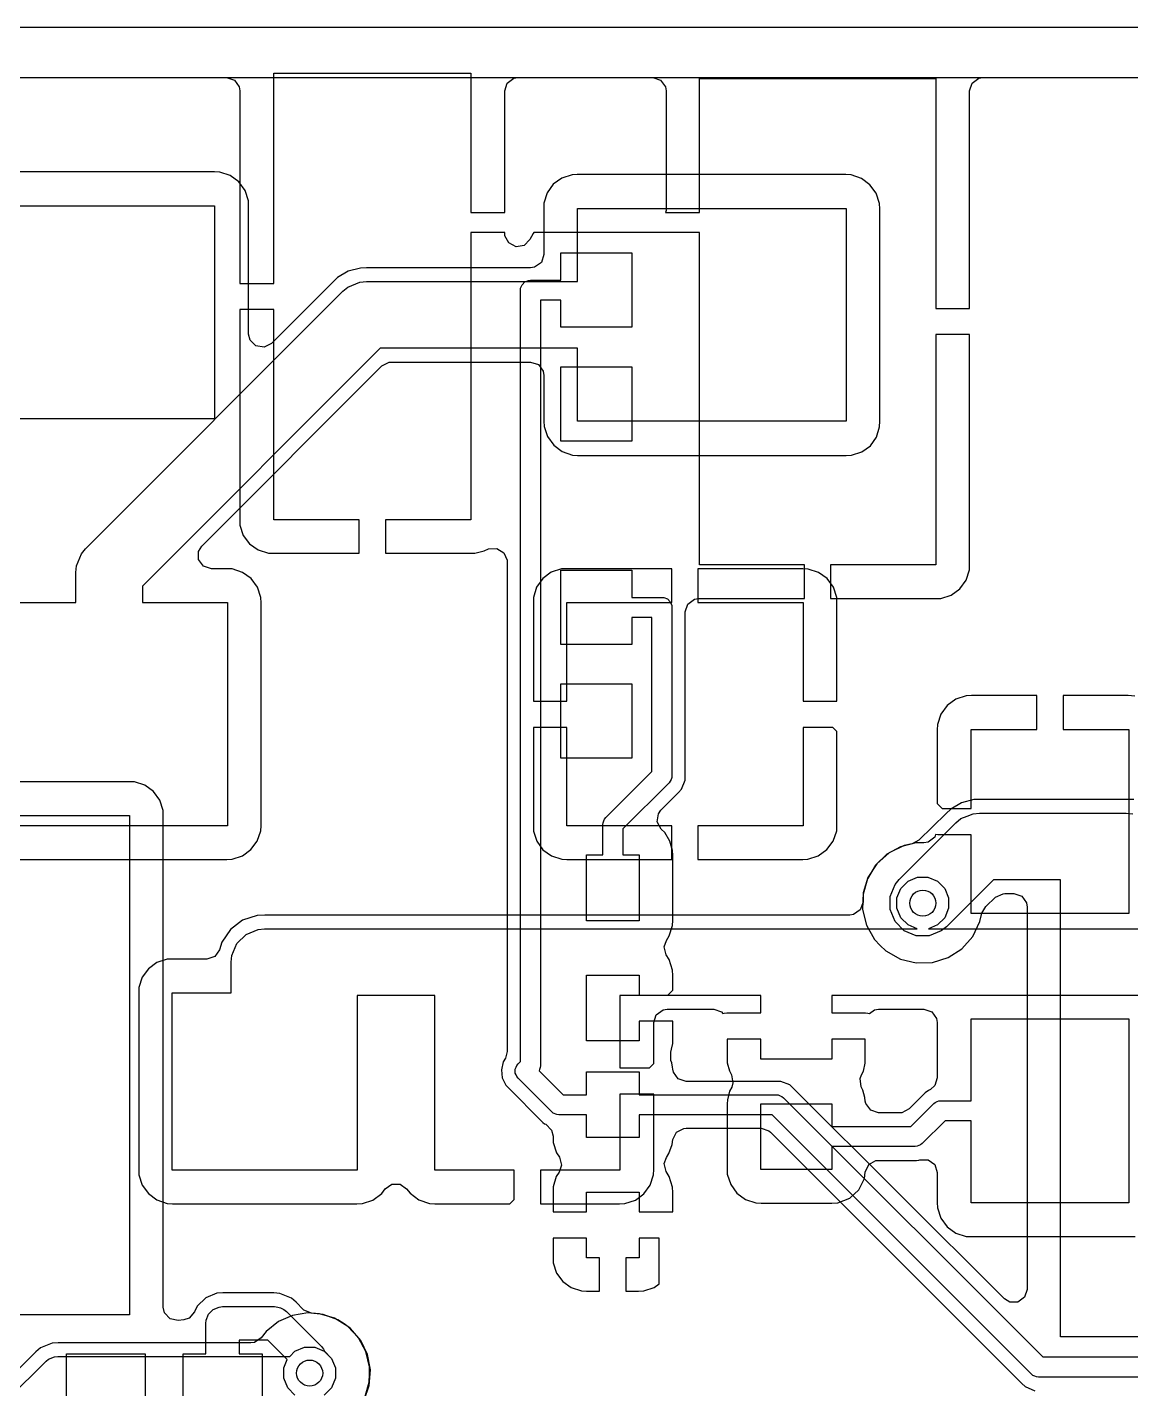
# Model space of a CAD drawing. Header units: inches. Extents: x 3.98 to 8.37, y -7.42 to -0.85.
# Drawn here: x 5.45 to 6.679, y -2.36 to -0.845 of the extents above; entities that cross this region are included whole.
import ezdxf

# ---------------------------------------------------------------- set-up
doc = ezdxf.new("R2010")
doc.units = ezdxf.units.IN
doc.header["$MEASUREMENT"] = 0
for name, color, linetype, true_color in [('Bottom Layer', 153, 'CONTINUOUS', 0x4d7fc4), ('Multi-Layer', 254, 'CONTINUOUS', 0xd0d2cd), ('Top Layer', 13, 'CONTINUOUS', 0xc83434)]:
    doc.layers.add(name, color=color, linetype=linetype, true_color=true_color)

msp = doc.modelspace()

# ---------------------------------------------------------------- linework, layer by layer
at = {"layer": 'Bottom Layer', "linetype": 'CONTINUOUS'}
for p, q in [((4.0542, -0.9013), (8.2989, -0.9013)), ((5.6589, -1.0063), (5.3605, -1.0063)), ((5.6648, -1.0065), (5.6589, -1.0063)), ((5.6763, -1.0103), (5.6648, -1.0065)), ((5.6859, -1.0172), (5.6763, -1.0103)), ((6.0453, -1.0131), (6.0359, -1.02)), ((6.0568, -1.0094), (6.0453, -1.0131)), ((6.0627, -1.0092), (6.0568, -1.0094)), ((6.3617, -1.0092), (6.0627, -1.0092)), ((6.3674, -1.0096), (6.3617, -1.0092)), ((6.3788, -1.0135), (6.3674, -1.0096)), ((6.3883, -1.0205), (6.3788, -1.0135)), ((5.6929, -1.0268), (5.6859, -1.0172)), ((5.6967, -1.0384), (5.6929, -1.0268)), ((6.0291, -1.0296), (6.0256, -1.041)), ((6.0359, -1.02), (6.0291, -1.0296)), ((6.3952, -1.0301), (6.3883, -1.0205)), ((5.36, -1.0441), (5.6591, -1.0441)), ((5.6591, -1.0441), (5.6591, -1.2809)), ((5.6969, -1.0443), (5.6967, -1.0384)), ((5.6969, -1.1866), (5.6969, -1.0443)), ((6.0256, -1.041), (6.0255, -1.0471)), ((6.3989, -1.0415), (6.3952, -1.0301)), ((6.3992, -1.0473), (6.3989, -1.0415)), ((6.0255, -1.0471), (6.0255, -1.0982)), ((6.0628, -1.1283), (6.0628, -1.0469)), ((6.0628, -1.0469), (6.3619, -1.0469)), ((6.3619, -1.0469), (6.3619, -1.2837)), ((6.3992, -1.2837), (6.3992, -1.0473)), ((6.0255, -1.0982), (6.0227, -1.1069)), ((5.8078, -1.1168), (5.7958, -1.1238)), ((5.8213, -1.1132), (5.8078, -1.1168)), ((5.8282, -1.113), (5.8213, -1.1132)), ((6.0106, -1.113), (5.8282, -1.113)), ((6.0152, -1.1123), (6.0106, -1.113)), ((6.0227, -1.1069), (6.0152, -1.1123)), ((5.7908, -1.1285), (5.7222, -1.1971)), ((5.7958, -1.1238), (5.7908, -1.1285)), ((5.8017, -1.1391), (5.8073, -1.1345)), ((5.8073, -1.1345), (5.8207, -1.129)), ((5.8207, -1.129), (5.8279, -1.1283)), ((5.8279, -1.1283), (6.0628, -1.1283)), ((5.5154, -1.4254), (5.8017, -1.1391)), ((5.6985, -1.1933), (5.6969, -1.1866)), ((5.705, -1.1998), (5.6985, -1.1933)), ((5.8433, -1.2025), (5.5788, -1.467)), ((5.7141, -1.2013), (5.705, -1.1998)), ((5.7222, -1.1971), (5.7141, -1.2013)), ((6.0628, -1.2025), (5.8433, -1.2025)), ((6.0628, -1.2837), (6.0628, -1.2025)), ((5.645, -1.4224), (5.8452, -1.2221)), ((5.8452, -1.2221), (5.8534, -1.218)), ((5.8534, -1.218), (5.8557, -1.2178)), ((5.8557, -1.2178), (6.0106, -1.2178)), ((6.0106, -1.2178), (6.0194, -1.2206)), ((6.0194, -1.2206), (6.0248, -1.228)), ((6.0248, -1.228), (6.0255, -1.2326)), ((6.0255, -1.2326), (6.0255, -1.2834)), ((5.6591, -1.2809), (5.36, -1.2809)), ((6.0255, -1.2834), (6.0258, -1.2893)), ((6.3619, -1.2837), (6.0628, -1.2837)), ((6.3991, -1.2897), (6.3992, -1.2837)), ((6.0258, -1.2893), (6.0295, -1.3007)), ((6.0295, -1.3007), (6.0364, -1.3103)), ((6.3888, -1.3108), (6.3956, -1.3012)), ((6.3956, -1.3012), (6.3991, -1.2897)), ((6.0364, -1.3103), (6.0459, -1.3173)), ((6.0459, -1.3173), (6.0573, -1.3212)), ((6.3793, -1.3177), (6.3888, -1.3108)), ((6.0573, -1.3212), (6.063, -1.3216)), ((6.063, -1.3216), (6.362, -1.3216)), ((6.362, -1.3216), (6.3679, -1.3214)), ((6.3679, -1.3214), (6.3793, -1.3177)), ((5.6413, -1.4283), (5.645, -1.4224)), ((5.5053, -1.4444), (5.5108, -1.431)), ((5.5108, -1.431), (5.5154, -1.4254)), ((5.5108, -1.431), (5.5108, -1.431)), ((5.6413, -1.4375), (5.6413, -1.4283)), ((5.6467, -1.4449), (5.6413, -1.4375)), ((5.5045, -1.4517), (5.5053, -1.4444)), ((5.5045, -1.4852), (5.5045, -1.4517)), ((5.6555, -1.4477), (5.6467, -1.4449)), ((5.6727, -1.4477), (5.6555, -1.4477)), ((5.6787, -1.4479), (5.6727, -1.4477)), ((5.6902, -1.4517), (5.6787, -1.4479)), ((5.6998, -1.4587), (5.6902, -1.4517)), ((6.0337, -1.4516), (6.0242, -1.4585)), ((6.0451, -1.4479), (6.0337, -1.4516)), ((6.051, -1.4477), (6.0451, -1.4479)), ((6.1678, -1.4477), (6.051, -1.4477)), ((6.1678, -1.4852), (6.1678, -1.4477)), ((6.3136, -1.4477), (6.197, -1.4477)), ((6.197, -1.4477), (6.197, -1.4852)), ((6.3196, -1.448), (6.3136, -1.4477)), ((6.3311, -1.4517), (6.3196, -1.448)), ((6.3407, -1.4587), (6.3311, -1.4517)), ((5.5788, -1.467), (5.5788, -1.4852)), ((5.7068, -1.4683), (5.6998, -1.4587)), ((5.7106, -1.4798), (5.7068, -1.4683)), ((6.0174, -1.4681), (6.0139, -1.4795)), ((6.0242, -1.4585), (6.0174, -1.4681)), ((6.3477, -1.4683), (6.3407, -1.4587)), ((6.3515, -1.4798), (6.3477, -1.4683)), ((5.7108, -1.4856), (5.7106, -1.4798)), ((6.0139, -1.4795), (6.0138, -1.4856)), ((6.3517, -1.4858), (6.3515, -1.4798)), ((5.4102, -1.4852), (5.5045, -1.4852)), ((5.5788, -1.4852), (5.6733, -1.4852)), ((5.6733, -1.4852), (5.6733, -1.7337)), ((5.7108, -1.4858), (5.7108, -1.4856)), ((5.7108, -1.7335), (5.7108, -1.4858)), ((6.0138, -1.4856), (6.0138, -1.5951)), ((6.0511, -1.5951), (6.0511, -1.4852)), ((6.0511, -1.4852), (6.1678, -1.4852)), ((6.197, -1.4852), (6.3142, -1.4852)), ((6.3142, -1.4852), (6.3142, -1.5951)), ((6.3517, -1.5951), (6.3517, -1.4858)), ((6.4954, -1.589), (6.4838, -1.5928)), ((6.5013, -1.5888), (6.4954, -1.589)), ((6.5742, -1.5888), (6.5013, -1.5888)), ((6.5741, -1.5893), (6.5742, -1.5888)), ((6.5741, -1.6266), (6.5741, -1.5893)), ((6.6758, -1.5888), (6.6033, -1.5888)), ((6.6033, -1.5888), (6.6033, -1.5893)), ((6.6033, -1.5893), (6.6033, -1.6266)), ((6.683, -1.5893), (6.6758, -1.5888)), ((6.0138, -1.5951), (6.0511, -1.5951)), ((6.3142, -1.5951), (6.3517, -1.5951)), ((6.4742, -1.5997), (6.4672, -1.6093)), ((6.4838, -1.5928), (6.4742, -1.5997)), ((6.4672, -1.6093), (6.4635, -1.6209)), ((6.0511, -1.6243), (6.0138, -1.6243)), ((6.0138, -1.6243), (6.0138, -1.7337)), ((6.0511, -1.7337), (6.0511, -1.6243)), ((6.3472, -1.6243), (6.3142, -1.6243)), ((6.3142, -1.6243), (6.3142, -1.7337)), ((6.3517, -1.6288), (6.3472, -1.6243)), ((6.3517, -1.7335), (6.3517, -1.6288)), ((6.4635, -1.6209), (6.4633, -1.6268)), ((6.4633, -1.6268), (6.4633, -1.7089)), ((6.501, -1.7142), (6.501, -1.6266)), ((6.501, -1.6266), (6.5741, -1.6266)), ((6.6033, -1.6266), (6.6764, -1.6266)), ((6.6764, -1.6266), (6.6764, -1.8312)), ((6.4633, -1.7089), (6.4686, -1.7142)), ((6.4686, -1.7142), (6.501, -1.7142)), ((5.6733, -1.7337), (5.4102, -1.7337)), ((5.7065, -1.7506), (5.7104, -1.7392)), ((5.7104, -1.7392), (5.7108, -1.7337)), ((5.7108, -1.7337), (5.7108, -1.7335)), ((6.0138, -1.7337), (6.014, -1.7395)), ((6.014, -1.7395), (6.0177, -1.7508)), ((6.1678, -1.7337), (6.0511, -1.7337)), ((6.1678, -1.771), (6.1678, -1.7337)), ((6.3142, -1.7337), (6.197, -1.7337)), ((6.197, -1.7337), (6.197, -1.771)), ((6.3474, -1.7506), (6.3514, -1.7392)), ((6.3514, -1.7392), (6.3517, -1.7335)), ((5.6995, -1.7601), (5.7065, -1.7506)), ((6.0177, -1.7508), (6.0245, -1.7603)), ((6.3404, -1.7601), (6.3474, -1.7506)), ((6.4395, -1.7525), (6.4223, -1.7568)), ((6.4485, -1.7525), (6.4395, -1.7525)), ((6.453, -1.7518), (6.4485, -1.7525)), ((6.4604, -1.7464), (6.453, -1.7518)), ((6.4614, -1.7432), (6.4604, -1.7464)), ((6.4638, -1.7435), (6.4614, -1.7432)), ((6.501, -1.7435), (6.4638, -1.7435)), ((6.501, -1.8312), (6.501, -1.7435)), ((5.4099, -1.771), (5.6727, -1.771)), ((5.6727, -1.771), (5.6785, -1.7707)), ((5.6785, -1.7707), (5.6899, -1.767)), ((5.6899, -1.767), (5.6995, -1.7601)), ((6.0245, -1.7603), (6.034, -1.7671)), ((6.034, -1.7671), (6.0453, -1.7708)), ((6.0453, -1.7708), (6.0511, -1.771)), ((6.0511, -1.771), (6.1678, -1.771)), ((6.197, -1.771), (6.3136, -1.771)), ((6.3136, -1.771), (6.3194, -1.7707)), ((6.3194, -1.7707), (6.3309, -1.767)), ((6.3309, -1.767), (6.3404, -1.7601)), ((6.4071, -1.7652), (6.3945, -1.7774)), ((6.4223, -1.7568), (6.4071, -1.7652)), ((6.3945, -1.7774), (6.3857, -1.7925)), ((6.3857, -1.7925), (6.381, -1.8096)), ((6.4228, -1.8033), (6.4309, -1.7952)), ((6.4309, -1.7952), (6.4414, -1.7908)), ((6.4414, -1.7908), (6.4529, -1.7908)), ((6.4529, -1.7908), (6.4635, -1.7952)), ((6.4635, -1.7952), (6.4716, -1.8033)), ((6.381, -1.8096), (6.3807, -1.8185)), ((6.4184, -1.8138), (6.4228, -1.8033)), ((6.4184, -1.8253), (6.4184, -1.8138)), ((6.4716, -1.8033), (6.4759, -1.8138)), ((6.4759, -1.8138), (6.4759, -1.8253)), ((6.3699, -1.8323), (6.3658, -1.8329)), ((6.3775, -1.8272), (6.3699, -1.8323)), ((6.3807, -1.8185), (6.3775, -1.8272)), ((6.4228, -1.8359), (6.4184, -1.8253)), ((6.4759, -1.8253), (6.4716, -1.8359)), ((6.6764, -1.8312), (6.501, -1.8312)), ((5.6901, -1.8386), (5.6767, -1.8488)), ((5.7064, -1.8332), (5.6901, -1.8386)), ((5.7149, -1.8329), (5.7064, -1.8332)), ((6.3658, -1.8329), (5.7149, -1.8329)), ((6.4309, -1.8439), (6.4228, -1.8359)), ((6.4409, -1.8481), (6.4309, -1.8439)), ((6.4635, -1.8439), (6.4534, -1.8481)), ((6.4716, -1.8359), (6.4635, -1.8439)), ((5.6767, -1.8488), (5.6671, -1.8631)), ((5.6838, -1.8646), (5.694, -1.8544)), ((5.694, -1.8544), (5.7074, -1.8488)), ((5.7074, -1.8488), (5.7147, -1.8481)), ((5.7147, -1.8481), (6.4409, -1.8481)), ((6.4534, -1.8481), (6.9044, -1.8481)), ((5.6645, -1.8714), (5.6592, -1.8789)), ((5.6671, -1.8631), (5.6645, -1.8714)), ((5.6782, -1.878), (5.6838, -1.8646)), ((5.5853, -1.8926), (5.5785, -1.902)), ((5.5947, -1.8857), (5.5853, -1.8926)), ((5.6061, -1.8821), (5.5947, -1.8857)), ((5.6119, -1.8818), (5.6061, -1.8821)), ((5.6503, -1.8818), (5.6119, -1.8818)), ((5.6505, -1.8818), (5.6503, -1.8818)), ((5.6592, -1.8789), (5.6505, -1.8818)), ((5.6775, -1.8853), (5.6782, -1.878)), ((5.6775, -1.9192), (5.6775, -1.8853)), ((5.5785, -1.902), (5.5748, -1.9133)), ((5.5748, -1.9133), (5.5746, -1.9192)), ((5.5746, -1.9192), (5.5746, -2.1158)), ((5.6118, -2.1165), (5.6118, -1.9192)), ((5.6118, -1.9192), (5.6775, -1.9192)), ((5.9041, -1.9224), (5.8178, -1.9224)), ((5.8178, -1.9224), (5.8178, -2.1165)), ((5.9041, -2.1165), (5.9041, -1.9224)), ((6.1102, -1.9224), (6.1102, -2.0029)), ((6.267, -1.9224), (6.1102, -1.9224)), ((6.267, -1.9415), (6.267, -1.9224)), ((6.9198, -1.9224), (6.3459, -1.9224)), ((6.3459, -1.9224), (6.3459, -1.9415)), ((6.1506, -1.9438), (6.1581, -1.9384)), ((6.1581, -1.9384), (6.1627, -1.9376)), ((6.1627, -1.9376), (6.2145, -1.9376)), ((6.2145, -1.9376), (6.2233, -1.9405)), ((6.3878, -1.9425), (6.3934, -1.9384)), ((6.3934, -1.9384), (6.398, -1.9376)), ((6.398, -1.9376), (6.4484, -1.9376)), ((6.4484, -1.9376), (6.4571, -1.9405)), ((6.1478, -1.9525), (6.1506, -1.9438)), ((6.1478, -1.9981), (6.1478, -1.9525)), ((6.2233, -1.9405), (6.2247, -1.9425)), ((6.2247, -1.9425), (6.2263, -1.9418)), ((6.2263, -1.9418), (6.2292, -1.9415)), ((6.2292, -1.9415), (6.267, -1.9415)), ((6.3459, -1.9415), (6.3834, -1.9415)), ((6.3834, -1.9415), (6.3862, -1.9418)), ((6.3862, -1.9418), (6.3878, -1.9425)), ((6.4571, -1.9405), (6.4625, -1.9479)), ((6.4625, -1.9479), (6.4633, -1.9525)), ((6.4633, -1.9525), (6.4633, -2.0139)), ((6.501, -2.0393), (6.501, -1.9482)), ((6.501, -1.9482), (6.6764, -1.9482)), ((6.6764, -1.9482), (6.6764, -2.1528)), ((6.267, -1.9708), (6.2294, -1.9708)), ((6.2294, -1.9708), (6.2294, -1.9925)), ((6.267, -1.993), (6.267, -1.9708)), ((6.3831, -1.9708), (6.3459, -1.9708)), ((6.3459, -1.9708), (6.3459, -1.993)), ((6.3831, -1.9927), (6.3831, -1.9708)), ((6.143, -2.0029), (6.1478, -1.9981)), ((6.2294, -1.9925), (6.2295, -1.9971)), ((6.2295, -1.9971), (6.2319, -2.0063)), ((6.3459, -1.993), (6.267, -1.993)), ((6.3811, -2.0066), (6.3832, -1.9975)), ((6.3831, -1.9929), (6.3831, -1.9927)), ((6.3832, -1.9975), (6.3831, -1.9929)), ((6.1102, -2.0029), (6.143, -2.0029)), ((6.2319, -2.0063), (6.2342, -2.0105)), ((6.2342, -2.0105), (6.2358, -2.0195)), ((6.3775, -2.0147), (6.3789, -2.0107)), ((6.3789, -2.0107), (6.3811, -2.0066)), ((6.4633, -2.0139), (6.4604, -2.0226)), ((6.2322, -2.0286), (6.2297, -2.0383)), ((6.2345, -2.0241), (6.2322, -2.0286)), ((6.2358, -2.0195), (6.2345, -2.0241)), ((6.3787, -2.0238), (6.3775, -2.0147)), ((6.3805, -2.0276), (6.3787, -2.0238)), ((6.3827, -2.0356), (6.3805, -2.0276)), ((6.4536, -2.028), (6.4498, -2.0307)), ((6.4556, -2.0269), (6.4536, -2.028)), ((6.4604, -2.0226), (6.4556, -2.0269)), ((6.1478, -2.0321), (6.1102, -2.0321)), ((6.1102, -2.0321), (6.1102, -2.1165)), ((6.1478, -2.1159), (6.1478, -2.0321)), ((6.2297, -2.0383), (6.2294, -2.0428)), ((6.2294, -2.0428), (6.2294, -2.1152)), ((6.267, -2.1158), (6.267, -2.0427)), ((6.267, -2.0427), (6.3459, -2.0427)), ((6.3459, -2.0427), (6.3459, -2.0679)), ((6.3832, -2.0397), (6.3827, -2.0356)), ((6.3839, -2.0426), (6.3832, -2.0397)), ((6.3892, -2.05), (6.3839, -2.0426)), ((6.4484, -2.0319), (6.4319, -2.0485)), ((6.434, -2.0679), (6.4594, -2.0426)), ((6.4498, -2.0307), (6.4484, -2.0319)), ((6.4594, -2.0426), (6.4611, -2.0412)), ((6.4611, -2.0412), (6.4631, -2.0404)), ((6.4611, -2.0412), (6.4611, -2.0412)), ((6.4611, -2.0412), (6.4611, -2.0412)), ((6.4611, -2.0412), (6.4611, -2.0412)), ((6.4631, -2.0404), (6.4651, -2.0396)), ((6.4651, -2.0396), (6.4673, -2.0393)), ((6.4651, -2.0396), (6.4651, -2.0396)), ((6.4651, -2.0396), (6.4651, -2.0396)), ((6.4651, -2.0396), (6.4651, -2.0396)), ((6.4673, -2.0393), (6.501, -2.0393)), ((6.398, -2.0528), (6.3892, -2.05)), ((6.4214, -2.0528), (6.398, -2.0528)), ((6.4237, -2.0527), (6.4214, -2.0528)), ((6.4319, -2.0485), (6.4237, -2.0527)), ((6.3459, -2.0679), (6.434, -2.0679)), ((6.4719, -2.0616), (6.4465, -2.087)), ((6.501, -2.0616), (6.4719, -2.0616)), ((6.501, -2.1528), (6.501, -2.0616)), ((6.4428, -2.0892), (6.4408, -2.09)), ((6.4448, -2.0883), (6.4428, -2.0892)), ((6.4465, -2.087), (6.4448, -2.0883)), ((6.4448, -2.0883), (6.4448, -2.0883)), ((6.4448, -2.0883), (6.4448, -2.0883)), ((6.4448, -2.0883), (6.4448, -2.0883)), ((6.4386, -2.0902), (6.3459, -2.0902)), ((6.3459, -2.0902), (6.3459, -2.1158)), ((6.4408, -2.09), (6.4386, -2.0902)), ((6.4408, -2.09), (6.4408, -2.09)), ((6.4408, -2.09), (6.4408, -2.09)), ((6.4408, -2.09), (6.4408, -2.09)), ((6.4427, -2.1054), (6.4438, -2.105)), ((6.4438, -2.105), (6.453, -2.105)), ((5.5746, -2.1158), (5.5748, -2.1217)), ((5.8178, -2.1165), (5.6118, -2.1165)), ((5.9924, -2.1165), (5.9041, -2.1165)), ((5.9924, -2.1491), (5.9924, -2.1165)), ((6.1102, -2.1165), (6.0216, -2.1165)), ((6.0216, -2.1165), (6.0216, -2.154)), ((6.1476, -2.1219), (6.1478, -2.1159)), ((6.2294, -2.1152), (6.2296, -2.1211)), ((6.3459, -2.1158), (6.267, -2.1158)), ((6.3824, -2.1259), (6.3832, -2.1188)), ((6.3832, -2.1188), (6.3871, -2.1104)), ((6.3871, -2.1104), (6.3951, -2.106)), ((6.3951, -2.106), (6.398, -2.1057)), ((6.398, -2.1057), (6.4389, -2.1057)), ((6.4389, -2.1057), (6.4391, -2.1057)), ((6.4391, -2.1057), (6.4403, -2.1057)), ((6.4403, -2.1057), (6.4427, -2.1054)), ((6.453, -2.105), (6.4604, -2.1104)), ((6.4604, -2.1104), (6.4633, -2.1191)), ((6.4633, -2.1191), (6.4633, -2.1524)), ((5.5748, -2.1217), (5.5786, -2.1331)), ((5.5786, -2.1331), (5.5855, -2.1427)), ((5.8489, -2.1373), (5.8564, -2.132)), ((5.8564, -2.132), (5.8656, -2.1321)), ((5.8656, -2.1321), (5.8727, -2.1372)), ((6.1369, -2.143), (6.1438, -2.1334)), ((6.1438, -2.1334), (6.1476, -2.1219)), ((6.2296, -2.1211), (6.2334, -2.1327)), ((6.2334, -2.1327), (6.2404, -2.1423)), ((6.3761, -2.1386), (6.3824, -2.1259)), ((5.5855, -2.1427), (5.5949, -2.1497)), ((5.5949, -2.1497), (5.6063, -2.1536)), ((5.8235, -2.1537), (5.8352, -2.1498)), ((5.8352, -2.1498), (5.8451, -2.1424)), ((5.8451, -2.1424), (5.8489, -2.1373)), ((5.8727, -2.1372), (5.8765, -2.1423)), ((5.8765, -2.1423), (5.8864, -2.1497)), ((5.8864, -2.1497), (5.8982, -2.1537)), ((5.9875, -2.154), (5.9924, -2.1491)), ((6.1157, -2.1538), (6.1273, -2.15)), ((6.1273, -2.15), (6.1369, -2.143)), ((6.2404, -2.1423), (6.2499, -2.1492)), ((6.2499, -2.1492), (6.2615, -2.153)), ((6.3528, -2.153), (6.366, -2.1479)), ((6.366, -2.1479), (6.3761, -2.1386)), ((5.6063, -2.1536), (5.6121, -2.154)), ((5.6121, -2.154), (5.8174, -2.154)), ((5.8174, -2.154), (5.8235, -2.1537)), ((5.8982, -2.1537), (5.9043, -2.154)), ((5.9043, -2.154), (5.9875, -2.154)), ((6.0216, -2.154), (6.1098, -2.154)), ((6.1098, -2.154), (6.1157, -2.1538)), ((6.2615, -2.153), (6.2674, -2.1532)), ((6.2674, -2.1532), (6.3458, -2.1532)), ((6.3458, -2.1532), (6.3528, -2.153)), ((6.4633, -2.1524), (6.4635, -2.1584)), ((6.4635, -2.1584), (6.4672, -2.1699)), ((6.6764, -2.1528), (6.501, -2.1528)), ((6.4672, -2.1699), (6.4742, -2.1795)), ((6.4742, -2.1795), (6.4838, -2.1865)), ((6.4838, -2.1865), (6.4954, -2.1903)), ((6.4954, -2.1903), (6.5013, -2.1905)), ((6.5013, -2.1905), (6.6761, -2.1905)), ((6.6761, -2.1905), (6.6834, -2.1902)), ((5.7301, -2.2851), (5.7164, -2.2961)), ((5.7458, -2.2782), (5.7301, -2.2851)), ((5.7628, -2.2754), (5.7458, -2.2782)), ((5.7799, -2.277), (5.7628, -2.2754)), ((5.7963, -2.2831), (5.7799, -2.277)), ((5.8034, -2.2877), (5.7963, -2.2831)), ((5.7164, -2.2961), (5.711, -2.303)), ((5.8104, -2.2928), (5.8034, -2.2877)), ((5.8218, -2.3061), (5.8104, -2.2928)), ((5.4652, -2.3142), (5.4602, -2.3185)), ((5.4782, -2.309), (5.4652, -2.3142)), ((5.4848, -2.3086), (5.4782, -2.309)), ((5.6993, -2.3086), (5.4848, -2.3086)), ((5.7033, -2.3081), (5.6993, -2.3086)), ((5.711, -2.303), (5.7033, -2.3081)), ((5.7485, -2.3179), (5.7591, -2.3135)), ((5.7591, -2.3135), (5.7705, -2.3135)), ((5.7705, -2.3135), (5.7811, -2.3179)), ((5.8293, -2.3217), (5.8218, -2.3061)), ((5.4294, -2.3711), (5.4714, -2.3292)), ((5.4602, -2.3185), (5.4379, -2.3408)), ((5.4714, -2.3292), (5.4742, -2.3269)), ((5.4742, -2.3269), (5.4809, -2.3241)), ((5.4742, -2.3269), (5.4742, -2.3269)), ((5.4809, -2.3241), (5.4845, -2.3237)), ((5.4845, -2.3237), (5.7427, -2.3237)), ((5.7427, -2.3237), (5.7485, -2.3179)), ((5.7811, -2.3179), (5.7892, -2.326)), ((5.7892, -2.326), (5.7936, -2.3366)), ((5.8326, -2.3387), (5.8293, -2.3217)), ((5.7936, -2.3366), (5.7936, -2.348)), ((5.8312, -2.356), (5.8326, -2.3387)), ((5.7892, -2.3586), (5.7811, -2.3667)), ((5.7936, -2.348), (5.7892, -2.3586)), ((5.8254, -2.3725), (5.8312, -2.356))]:
    msp.add_line(p, q, dxfattribs=at)
at = {"layer": 'Bottom Layer'}
for centre in [(6.4472, -1.8196), (5.7648, -2.3423)]:
    msp.add_circle(centre, 0.0145, dxfattribs=at)
at = {"layer": 'Multi-Layer', "linetype": 'CONTINUOUS'}
msp.add_line((3.9839, -0.8454), (8.3692, -0.8454), dxfattribs=at)
at = {"layer": 'Top Layer', "linetype": 'CONTINUOUS'}
for p, q in [((5.0174, -0.9013), (5.6723, -0.9013)), ((5.6723, -0.9013), (5.681, -0.9042)), ((5.681, -0.9042), (5.6864, -0.9116)), ((5.725, -1.1303), (5.725, -0.8963)), ((5.725, -0.8963), (5.9442, -0.8963)), ((5.9442, -0.8963), (5.9442, -1.0514)), ((5.9819, -0.9162), (5.9847, -0.9075)), ((5.9847, -0.9075), (5.9922, -0.9021)), ((5.9922, -0.9021), (5.9968, -0.9013)), ((5.9968, -0.9013), (6.1466, -0.9013)), ((6.1466, -0.9013), (6.1553, -0.9042)), ((6.1553, -0.9042), (6.1607, -0.9116)), ((6.1986, -1.0514), (6.1986, -0.9024)), ((6.1986, -0.9024), (6.4617, -0.9024)), ((6.4617, -0.9024), (6.4617, -1.1581)), ((6.4993, -0.9162), (6.5022, -0.9075)), ((6.5022, -0.9075), (6.5096, -0.9021)), ((6.5096, -0.9021), (6.5142, -0.9013)), ((6.5142, -0.9013), (7.7105, -0.9013)), ((5.6864, -0.9116), (5.6871, -0.9162)), ((5.6871, -0.9162), (5.6871, -1.1304)), ((5.9819, -1.0514), (5.9819, -0.9162)), ((6.1607, -0.9116), (6.1614, -0.9162)), ((6.1614, -0.9162), (6.1614, -1.0492)), ((6.4993, -1.1581), (6.4993, -0.9162)), ((5.9442, -1.0514), (5.9819, -1.0514)), ((6.1614, -1.0492), (6.1607, -1.0514)), ((6.1607, -1.0514), (6.1986, -1.0514)), ((5.9819, -1.0737), (5.9442, -1.0737)), ((5.9442, -1.0737), (5.9442, -1.3933)), ((5.9819, -1.0748), (5.9819, -1.0737)), ((5.9821, -1.0772), (5.9819, -1.0748)), ((6.0134, -1.0747), (6.01, -1.0814)), ((6.0144, -1.0737), (6.0134, -1.0747)), ((6.1986, -1.0737), (6.0144, -1.0737)), ((6.1986, -1.4432), (6.1986, -1.0737)), ((5.9863, -1.0853), (5.9821, -1.0772)), ((5.9945, -1.0895), (5.9863, -1.0853)), ((6.0036, -1.088), (5.9945, -1.0895)), ((6.01, -1.0814), (6.0036, -1.088)), ((6.0443, -1.1268), (6.0443, -1.0964)), ((6.0443, -1.0964), (6.1232, -1.0964)), ((6.1232, -1.0964), (6.1232, -1.1791)), ((5.6871, -1.1304), (5.6876, -1.1303)), ((5.6876, -1.1303), (5.725, -1.1303)), ((5.9994, -1.1379), (5.9996, -1.1357)), ((5.9996, -1.1357), (6.0013, -1.1317)), ((6.0013, -1.1317), (6.0044, -1.1286)), ((6.0044, -1.1286), (6.0084, -1.127)), ((6.0084, -1.127), (6.0106, -1.1268)), ((6.0106, -1.1268), (6.0443, -1.1268)), ((5.9994, -1.9958), (5.9994, -1.1379)), ((6.0443, -1.1491), (6.0217, -1.1491)), ((6.0217, -1.1491), (6.0217, -2.0004)), ((6.0443, -1.1791), (6.0443, -1.1491)), ((5.6876, -1.1595), (5.6871, -1.1595)), ((5.6871, -1.1595), (5.6871, -1.3932)), ((5.725, -1.1595), (5.6876, -1.1595)), ((5.725, -1.3933), (5.725, -1.1595)), ((6.4617, -1.1581), (6.4988, -1.1581)), ((6.4988, -1.1581), (6.4993, -1.1581)), ((6.1232, -1.1791), (6.0443, -1.1791)), ((6.4988, -1.1873), (6.4617, -1.1873)), ((6.4617, -1.1873), (6.4617, -1.4432)), ((6.4993, -1.1873), (6.4988, -1.1873)), ((6.4993, -1.4428), (6.4993, -1.1873)), ((6.0443, -1.3057), (6.0443, -1.223)), ((6.0443, -1.223), (6.1232, -1.223)), ((6.1232, -1.223), (6.1232, -1.3057)), ((6.1232, -1.3057), (6.0443, -1.3057)), ((5.6871, -1.3932), (5.6873, -1.3992)), ((5.6873, -1.3992), (5.691, -1.4106)), ((5.8199, -1.3933), (5.725, -1.3933)), ((5.8199, -1.4304), (5.8199, -1.3933)), ((5.9442, -1.3933), (5.8491, -1.3933)), ((5.8491, -1.3933), (5.8491, -1.4304)), ((5.691, -1.4106), (5.6979, -1.4201)), ((5.6979, -1.4201), (5.7074, -1.4268)), ((5.7074, -1.4268), (5.7189, -1.4304)), ((5.7189, -1.4304), (5.725, -1.4304)), ((5.725, -1.4304), (5.8199, -1.4304)), ((5.8491, -1.4304), (5.9437, -1.4304)), ((5.9437, -1.4304), (5.9487, -1.4302)), ((5.9487, -1.4302), (5.9591, -1.4278)), ((5.9591, -1.4278), (5.964, -1.4257)), ((5.964, -1.4257), (5.9731, -1.425)), ((5.9731, -1.425), (5.981, -1.4298)), ((5.981, -1.4298), (5.9845, -1.4382)), ((5.9845, -1.4382), (5.9846, -1.4395)), ((5.9846, -1.4395), (5.9846, -1.9846)), ((6.0443, -1.5318), (6.0443, -1.4491)), ((6.0443, -1.4491), (6.1232, -1.4491)), ((6.1232, -1.4491), (6.1232, -1.4795)), ((6.3154, -1.4432), (6.1986, -1.4432)), ((6.3154, -1.4804), (6.3154, -1.4432)), ((6.4617, -1.4432), (6.3446, -1.4432)), ((6.3446, -1.4432), (6.3446, -1.4804)), ((6.4953, -1.4603), (6.4991, -1.4488)), ((6.4991, -1.4488), (6.4993, -1.4428)), ((6.4993, -1.4428), (6.4993, -1.4428)), ((6.4884, -1.4699), (6.4953, -1.4603)), ((6.1232, -1.4795), (6.1569, -1.4795)), ((6.1569, -1.4795), (6.1591, -1.4797)), ((6.1591, -1.4797), (6.1631, -1.4813)), ((6.1631, -1.4813), (6.1661, -1.4844)), ((6.1857, -1.487), (6.1931, -1.4816)), ((6.1931, -1.4816), (6.1977, -1.4809)), ((6.1977, -1.4809), (6.3154, -1.4809)), ((6.3154, -1.4809), (6.3154, -1.4804)), ((6.3446, -1.4804), (6.3446, -1.4809)), ((6.3446, -1.4809), (6.4613, -1.4809)), ((6.4613, -1.4809), (6.4672, -1.4806)), ((6.4672, -1.4806), (6.4788, -1.4769)), ((6.4788, -1.4769), (6.4884, -1.4699)), ((6.1661, -1.4844), (6.1678, -1.4884)), ((6.1678, -1.4884), (6.168, -1.4906)), ((6.168, -1.4906), (6.168, -1.6778)), ((6.1829, -1.4957), (6.1857, -1.487)), ((6.1829, -1.5147), (6.1829, -1.4957)), ((6.1457, -1.5018), (6.1232, -1.5018)), ((6.1232, -1.5018), (6.1232, -1.5318)), ((6.1457, -1.6732), (6.1457, -1.5018)), ((6.1829, -1.6776), (6.1829, -1.5147)), ((6.1232, -1.5318), (6.0443, -1.5318)), ((6.0443, -1.6584), (6.0443, -1.5757)), ((6.0443, -1.5757), (6.1232, -1.5757)), ((6.1232, -1.5757), (6.1232, -1.6584)), ((6.1232, -1.6584), (6.0443, -1.6584)), ((6.0944, -1.7244), (6.1457, -1.6732)), ((6.1678, -1.68), (6.167, -1.6819)), ((6.168, -1.6778), (6.1678, -1.6799)), ((6.1678, -1.6799), (6.1678, -1.6799)), ((6.1678, -1.6799), (6.1678, -1.68)), ((6.1828, -1.6829), (6.1829, -1.6776)), ((5.5638, -1.6845), (5.4182, -1.6845)), ((5.5698, -1.6847), (5.5638, -1.6845)), ((5.5813, -1.6885), (5.5698, -1.6847)), ((5.5909, -1.6954), (5.5813, -1.6885)), ((5.5979, -1.7051), (5.5909, -1.6954)), ((6.1648, -1.6857), (6.1134, -1.7369)), ((6.1661, -1.684), (6.1648, -1.6857)), ((6.167, -1.6819), (6.1661, -1.684)), ((6.1661, -1.684), (6.1661, -1.684)), ((6.1661, -1.684), (6.1661, -1.684)), ((6.1753, -1.6966), (6.1788, -1.6929)), ((6.1788, -1.6929), (6.1828, -1.6829)), ((5.6017, -1.7166), (5.5979, -1.7051)), ((6.1558, -1.7162), (6.1753, -1.6966)), ((6.4904, -1.7081), (6.4784, -1.715)), ((6.5039, -1.7044), (6.4904, -1.7081)), ((6.5107, -1.7042), (6.5039, -1.7044)), ((6.6733, -1.7042), (6.5107, -1.7042)), ((6.6819, -1.7044), (6.6733, -1.7042)), ((5.418, -1.7221), (5.5642, -1.7221)), ((5.5642, -1.7221), (5.5642, -2.2776)), ((5.6019, -1.7225), (5.6017, -1.7166)), ((5.6019, -2.2138), (5.6019, -1.7225)), ((6.0922, -1.7281), (6.093, -1.7261)), ((6.093, -1.7261), (6.0944, -1.7244)), ((6.093, -1.7261), (6.093, -1.7261)), ((6.093, -1.7261), (6.093, -1.7261)), ((6.1517, -1.7292), (6.153, -1.7201)), ((6.153, -1.7201), (6.1558, -1.7162)), ((6.4733, -1.7198), (6.4427, -1.7497)), ((6.4784, -1.715), (6.4733, -1.7198)), ((6.4841, -1.7302), (6.4897, -1.7256)), ((6.4897, -1.7256), (6.4964, -1.7228)), ((6.4897, -1.7256), (6.4897, -1.7256)), ((6.4897, -1.7256), (6.4897, -1.7256)), ((6.4897, -1.7256), (6.4897, -1.7256)), ((6.4964, -1.7228), (6.5031, -1.7201)), ((6.5031, -1.7201), (6.5103, -1.7194)), ((6.5031, -1.7201), (6.5031, -1.7201)), ((6.5031, -1.7201), (6.5031, -1.7201)), ((6.5031, -1.7201), (6.5031, -1.7201)), ((6.5103, -1.7194), (6.6736, -1.7194)), ((6.6736, -1.7194), (6.6809, -1.7201)), ((6.0911, -1.7323), (6.0914, -1.7301)), ((6.0911, -1.766), (6.0911, -1.7323)), ((6.0914, -1.7301), (6.0922, -1.7281)), ((6.0914, -1.7301), (6.0914, -1.7301)), ((6.0914, -1.7301), (6.0914, -1.7301)), ((6.1134, -1.7369), (6.1134, -1.766)), ((6.156, -1.7373), (6.1517, -1.7292)), ((6.16, -1.7412), (6.156, -1.7373)), ((6.1658, -1.7505), (6.16, -1.7412)), ((6.4209, -1.7933), (6.4841, -1.7302)), ((6.1688, -1.7611), (6.1658, -1.7505)), ((6.4263, -1.7556), (6.4097, -1.7636)), ((6.4355, -1.7536), (6.4263, -1.7556)), ((6.4427, -1.7497), (6.4355, -1.7536)), ((6.0731, -1.8391), (6.0731, -1.766)), ((6.0731, -1.766), (6.0911, -1.766)), ((6.1134, -1.766), (6.1315, -1.766)), ((6.1315, -1.766), (6.1315, -1.8391)), ((6.169, -1.7664), (6.1688, -1.7611)), ((6.169, -1.8389), (6.169, -1.7664)), ((6.4097, -1.7636), (6.3961, -1.7757)), ((6.3961, -1.7757), (6.3862, -1.791)), ((6.3862, -1.791), (6.3808, -1.8083)), ((6.4108, -1.8123), (6.4163, -1.7989)), ((6.4163, -1.7989), (6.4209, -1.7933)), ((6.5257, -1.7936), (6.4734, -1.8458)), ((6.6006, -1.7936), (6.5257, -1.7936)), ((6.6006, -2.3019), (6.6006, -1.7936)), ((6.3808, -1.8083), (6.3802, -1.8265)), ((6.4107, -1.8268), (6.4108, -1.8123)), ((6.5172, -1.8232), (6.5282, -1.813)), ((6.5282, -1.813), (6.5365, -1.8091)), ((6.5365, -1.8091), (6.5383, -1.809)), ((6.5383, -1.809), (6.5485, -1.809)), ((6.5485, -1.809), (6.5573, -1.8118)), ((6.5573, -1.8118), (6.5627, -1.8193)), ((6.3802, -1.8265), (6.3846, -1.8442)), ((6.4163, -1.8402), (6.4107, -1.8268)), ((6.5108, -1.8401), (6.5128, -1.8309)), ((6.5128, -1.8309), (6.5172, -1.8232)), ((6.5627, -1.8193), (6.5634, -1.8239)), ((6.5634, -1.8239), (6.5634, -2.2492)), ((6.1315, -1.8391), (6.0731, -1.8391)), ((6.1651, -1.8561), (6.1687, -1.8446)), ((6.1687, -1.8446), (6.169, -1.8389)), ((6.3846, -1.8442), (6.3936, -1.8602)), ((6.4265, -1.8504), (6.4163, -1.8402)), ((6.4734, -1.8458), (6.4678, -1.8504)), ((6.5028, -1.8567), (6.5108, -1.8401)), ((6.1595, -1.8681), (6.1618, -1.8612)), ((6.1618, -1.8612), (6.1651, -1.8561)), ((6.3936, -1.8602), (6.3997, -1.8667)), ((6.4399, -1.856), (6.4265, -1.8504)), ((6.4544, -1.856), (6.4399, -1.856)), ((6.4678, -1.8504), (6.4544, -1.856)), ((6.4907, -1.8703), (6.5028, -1.8567)), ((6.1617, -1.877), (6.1595, -1.8681)), ((6.165, -1.8823), (6.1617, -1.877)), ((6.3997, -1.8667), (6.4062, -1.8727)), ((6.4062, -1.8727), (6.4222, -1.8818)), ((6.4754, -1.8802), (6.4907, -1.8703)), ((6.1687, -1.8943), (6.165, -1.8823)), ((6.4222, -1.8818), (6.4399, -1.8861)), ((6.4399, -1.8861), (6.4581, -1.8856)), ((6.4581, -1.8856), (6.4754, -1.8802)), ((6.0731, -1.9727), (6.0731, -1.8996)), ((6.0731, -1.8996), (6.1315, -1.8996)), ((6.1315, -1.8996), (6.1315, -1.9218)), ((6.169, -1.9002), (6.1687, -1.8943)), ((6.169, -1.9165), (6.169, -1.9002)), ((6.1315, -1.9218), (6.1636, -1.9218)), ((6.1636, -1.9218), (6.169, -1.9165)), ((6.169, -1.951), (6.1315, -1.951)), ((6.1315, -1.951), (6.1315, -1.9727)), ((6.169, -1.9726), (6.169, -1.951)), ((6.1315, -1.9727), (6.0731, -1.9727)), ((6.1667, -1.9854), (6.1677, -1.9822)), ((6.1677, -1.9822), (6.1689, -1.9756)), ((6.1689, -1.9756), (6.169, -1.9726)), ((5.9802, -1.9961), (5.9782, -2.0051)), ((5.9826, -1.992), (5.9802, -1.9961)), ((5.9846, -1.9846), (5.9826, -1.992)), ((5.9954, -2.0001), (5.9967, -1.9985)), ((5.9967, -1.9985), (5.9994, -1.9958)), ((6.1667, -1.9856), (6.1667, -1.9854)), ((6.1669, -1.9948), (6.1667, -1.9856)), ((6.1678, -1.9971), (6.1669, -1.9948)), ((6.1688, -2.0019), (6.1678, -1.9971)), ((5.9782, -2.0051), (5.9792, -2.0139)), ((5.9792, -2.0139), (5.9832, -2.0222)), ((5.9937, -2.0042), (5.9945, -2.0022)), ((5.9937, -2.0064), (5.9937, -2.0042)), ((5.9937, -2.0042), (5.9937, -2.0042)), ((5.9937, -2.0042), (5.9937, -2.0042)), ((5.9937, -2.0085), (5.9937, -2.0064)), ((5.9937, -2.0086), (5.9937, -2.0085)), ((5.9946, -2.0106), (5.9937, -2.0086)), ((5.9937, -2.0086), (5.9937, -2.0086)), ((5.9945, -2.0022), (5.9953, -2.0002)), ((5.9954, -2.0125), (5.9946, -2.0106)), ((5.9953, -2.0002), (5.9954, -2.0002)), ((5.9954, -2.0002), (5.9954, -2.0001)), ((5.9954, -2.0002), (5.9954, -2.0002)), ((5.9954, -2.0126), (5.9954, -2.0125)), ((5.9955, -2.0126), (5.9954, -2.0126)), ((5.9954, -2.0126), (5.9954, -2.0126)), ((5.9968, -2.0142), (5.9955, -2.0126)), ((6.0207, -2.0045), (6.0201, -2.006)), ((6.0201, -2.006), (6.0468, -2.0327)), ((6.0215, -2.0025), (6.0207, -2.0045)), ((6.0217, -2.0004), (6.0215, -2.0024)), ((6.0215, -2.0024), (6.0215, -2.0025)), ((6.0215, -2.0025), (6.0215, -2.0025)), ((6.0215, -2.0025), (6.0215, -2.0025)), ((6.0731, -2.0327), (6.0731, -2.0073)), ((6.0731, -2.0073), (6.1315, -2.0073)), ((6.1315, -2.0073), (6.1315, -2.0327)), ((6.1691, -2.0043), (6.1688, -2.0019)), ((6.1697, -2.0075), (6.1691, -2.0043)), ((6.1751, -2.0149), (6.1697, -2.0075)), ((5.9832, -2.0222), (5.9863, -2.0255)), ((5.9863, -2.0255), (6.0233, -2.0626)), ((6.0343, -2.0517), (5.9968, -2.0142)), ((6.1838, -2.0178), (6.1751, -2.0149)), ((6.2839, -2.0178), (6.1838, -2.0178)), ((6.2892, -2.0178), (6.2839, -2.0178)), ((6.2992, -2.0218), (6.2892, -2.0178)), ((6.3029, -2.0253), (6.2992, -2.0218)), ((6.538, -2.2597), (6.3029, -2.0253)), ((6.0468, -2.0327), (6.0731, -2.0327)), ((6.1315, -2.0327), (6.2842, -2.0327)), ((6.2842, -2.0327), (6.2864, -2.0329)), ((6.2864, -2.0329), (6.2864, -2.0329)), ((6.2864, -2.0329), (6.2864, -2.0329)), ((6.2864, -2.0329), (6.2864, -2.0329)), ((6.2864, -2.0329), (6.2884, -2.0338)), ((6.2884, -2.0338), (6.2904, -2.0346)), ((6.2904, -2.0346), (6.2904, -2.0346)), ((6.2904, -2.0346), (6.2904, -2.0346)), ((6.2904, -2.0346), (6.2904, -2.0346)), ((6.2904, -2.0346), (6.2921, -2.036)), ((6.2921, -2.036), (6.5806, -2.3244)), ((6.0359, -2.0531), (6.0343, -2.0517)), ((6.04, -2.0548), (6.0359, -2.0531)), ((6.0421, -2.055), (6.04, -2.0548)), ((6.0731, -2.055), (6.0421, -2.055)), ((6.0731, -2.0804), (6.0731, -2.055)), ((6.2796, -2.055), (6.1315, -2.055)), ((6.1315, -2.055), (6.1315, -2.0804)), ((6.5681, -2.3435), (6.2796, -2.055)), ((6.0233, -2.0626), (6.0235, -2.0627)), ((6.0235, -2.0627), (6.0243, -2.0636)), ((6.0243, -2.0636), (6.0263, -2.0651)), ((6.0263, -2.0651), (6.0275, -2.0656)), ((6.0275, -2.0656), (6.034, -2.072)), ((6.034, -2.072), (6.0357, -2.0789)), ((6.1691, -2.0826), (6.1732, -2.0744)), ((6.1732, -2.0744), (6.1813, -2.0701)), ((6.1813, -2.0701), (6.1838, -2.0699)), ((6.1838, -2.0699), (6.2672, -2.0699)), ((6.2672, -2.0699), (6.2759, -2.0728)), ((6.2759, -2.0728), (6.2777, -2.0743)), ((6.2777, -2.0743), (6.5573, -2.3539)), ((6.0357, -2.0789), (6.0357, -2.0801)), ((6.0357, -2.0801), (6.0359, -2.0858)), ((6.0359, -2.0858), (6.0395, -2.0972)), ((6.1315, -2.0804), (6.0731, -2.0804)), ((6.1647, -2.0979), (6.1684, -2.0879)), ((6.1684, -2.0879), (6.1691, -2.0826)), ((6.0395, -2.0972), (6.0428, -2.1022)), ((6.0428, -2.1022), (6.0452, -2.1111)), ((6.1595, -2.1093), (6.1618, -2.1024)), ((6.1618, -2.1024), (6.1647, -2.0979)), ((6.0426, -2.1187), (6.0392, -2.1237)), ((6.0452, -2.1111), (6.0426, -2.1187)), ((6.1617, -2.1182), (6.1595, -2.1093)), ((6.165, -2.1235), (6.1617, -2.1182)), ((6.0392, -2.1237), (6.0357, -2.1351)), ((6.0357, -2.1351), (6.0357, -2.141)), ((6.1687, -2.1354), (6.165, -2.1235)), ((6.0357, -2.141), (6.0357, -2.163)), ((6.0731, -2.163), (6.0731, -2.1409)), ((6.0731, -2.1409), (6.1315, -2.1409)), ((6.1315, -2.1409), (6.1315, -2.163)), ((6.169, -2.1414), (6.1687, -2.1354)), ((6.169, -2.163), (6.169, -2.1414)), ((6.0357, -2.163), (6.0731, -2.163)), ((6.1315, -2.163), (6.169, -2.163)), ((6.0731, -2.1922), (6.0357, -2.1922)), ((6.0357, -2.1922), (6.0357, -2.2138)), ((6.0731, -2.214), (6.0731, -2.1922)), ((6.1539, -2.1922), (6.1315, -2.1922)), ((6.1315, -2.1922), (6.1315, -2.214)), ((6.1539, -2.243), (6.1539, -2.1922)), ((5.6019, -2.2689), (5.6019, -2.2138)), ((6.0357, -2.2138), (6.0359, -2.2197)), ((6.0359, -2.2197), (6.0396, -2.231)), ((6.0874, -2.214), (6.0731, -2.214)), ((6.0874, -2.2512), (6.0874, -2.214)), ((6.1315, -2.214), (6.1166, -2.214)), ((6.1166, -2.214), (6.1166, -2.2512)), ((6.0396, -2.231), (6.0465, -2.2404)), ((6.0465, -2.2404), (6.0559, -2.2472)), ((5.6615, -2.2533), (5.6491, -2.2585)), ((5.6681, -2.2531), (5.6615, -2.2533)), ((5.7251, -2.2531), (5.6681, -2.2531)), ((5.7317, -2.2536), (5.7251, -2.2531)), ((5.7447, -2.2591), (5.7317, -2.2536)), ((6.0559, -2.2472), (6.0672, -2.2509)), ((6.0672, -2.2509), (6.0731, -2.2512)), ((6.0731, -2.2512), (6.0874, -2.2512)), ((6.1166, -2.2512), (6.1309, -2.2512)), ((6.1309, -2.2512), (6.1367, -2.2509)), ((6.1367, -2.2509), (6.1482, -2.2471)), ((6.1482, -2.2471), (6.1539, -2.243)), ((6.5634, -2.2492), (6.5605, -2.2579)), ((5.6032, -2.2751), (5.6019, -2.2689)), ((5.6397, -2.268), (5.6368, -2.2743)), ((5.6491, -2.2585), (5.6397, -2.268)), ((5.6524, -2.2767), (5.6576, -2.2716)), ((5.6576, -2.2716), (5.6643, -2.2688)), ((5.6643, -2.2688), (5.6679, -2.2684)), ((5.6679, -2.2684), (5.7258, -2.2684)), ((5.7258, -2.2684), (5.7295, -2.2688)), ((5.7295, -2.2688), (5.7295, -2.2688)), ((5.7295, -2.2688), (5.7322, -2.2699)), ((5.7322, -2.2699), (5.7362, -2.2716)), ((5.7362, -2.2716), (5.7362, -2.2716)), ((5.7362, -2.2716), (5.739, -2.2739)), ((5.7497, -2.2636), (5.7447, -2.2591)), ((5.7575, -2.2714), (5.7497, -2.2636)), ((5.7585, -2.2723), (5.7575, -2.2714)), ((6.5439, -2.2633), (6.538, -2.2597)), ((6.5531, -2.2633), (6.5439, -2.2633)), ((6.5605, -2.2579), (6.5531, -2.2633)), ((5.5642, -2.2776), (5.418, -2.2776)), ((5.6094, -2.2818), (5.6032, -2.2751)), ((5.6184, -2.2837), (5.6094, -2.2818)), ((5.6249, -2.283), (5.6184, -2.2837)), ((5.6307, -2.2811), (5.6249, -2.283)), ((5.6368, -2.2743), (5.6307, -2.2811)), ((5.6493, -2.287), (5.6497, -2.2834)), ((5.6497, -2.2834), (5.6524, -2.2767)), ((5.739, -2.2739), (5.7779, -2.3128)), ((5.767, -2.2757), (5.7585, -2.2723)), ((5.7759, -2.2763), (5.767, -2.2757)), ((5.7926, -2.2814), (5.7759, -2.2763)), ((5.8073, -2.2906), (5.7926, -2.2814)), ((5.6493, -2.3208), (5.6493, -2.287)), ((5.8191, -2.3032), (5.8073, -2.2906)), ((5.7181, -2.3056), (5.6864, -2.3056)), ((5.6864, -2.3056), (5.6864, -2.3208)), ((5.7399, -2.3273), (5.7181, -2.3056)), ((5.7779, -2.3128), (5.7802, -2.3156)), ((5.7802, -2.3156), (5.7812, -2.318)), ((5.8273, -2.3184), (5.8191, -2.3032)), ((6.7467, -2.3019), (6.6006, -2.3019)), ((5.4942, -2.54), (5.4942, -2.3208)), ((5.4942, -2.3208), (5.5819, -2.3208)), ((5.5819, -2.3208), (5.5819, -2.54)), ((5.6241, -2.54), (5.6241, -2.3208)), ((5.6241, -2.3208), (5.6493, -2.3208)), ((5.6864, -2.3208), (5.7118, -2.3208)), ((5.7118, -2.3208), (5.7118, -2.54)), ((5.736, -2.3366), (5.7399, -2.3273)), ((5.7812, -2.318), (5.7892, -2.326)), ((5.7892, -2.326), (5.7936, -2.3366)), ((5.8313, -2.3354), (5.8273, -2.3184)), ((6.5806, -2.3244), (7.2472, -2.3244)), ((5.736, -2.348), (5.736, -2.3366)), ((5.7936, -2.3366), (5.7936, -2.348)), ((5.831, -2.3524), (5.8314, -2.3439)), ((5.8314, -2.3439), (5.8313, -2.3354)), ((6.5698, -2.3449), (6.5681, -2.3435)), ((6.5718, -2.3457), (6.5698, -2.3449)), ((6.5698, -2.3449), (6.5698, -2.3449)), ((6.5698, -2.3449), (6.5698, -2.3449)), ((6.5698, -2.3449), (6.5698, -2.3449)), ((6.5738, -2.3465), (6.5718, -2.3457)), ((6.576, -2.3467), (6.5738, -2.3465)), ((6.5738, -2.3465), (6.5738, -2.3465)), ((6.5738, -2.3465), (6.5738, -2.3465)), ((6.5738, -2.3465), (6.5738, -2.3465)), ((7.2584, -2.3467), (6.576, -2.3467)), ((5.7404, -2.3586), (5.736, -2.348)), ((5.7485, -2.3667), (5.7404, -2.3586)), ((5.7892, -2.3586), (5.7811, -2.3667)), ((5.7936, -2.348), (5.7892, -2.3586)), ((5.8263, -2.3693), (5.831, -2.3524)), ((6.5573, -2.3539), (6.5612, -2.3574)), ((6.5612, -2.3574), (6.5717, -2.3619))]:
    msp.add_line(p, q, dxfattribs=at)
at = {"layer": 'Top Layer'}
for centre in [(6.4472, -1.8196), (5.7648, -2.3423)]:
    msp.add_circle(centre, 0.0145, dxfattribs=at)

doc.saveas('drawing.dxf')
